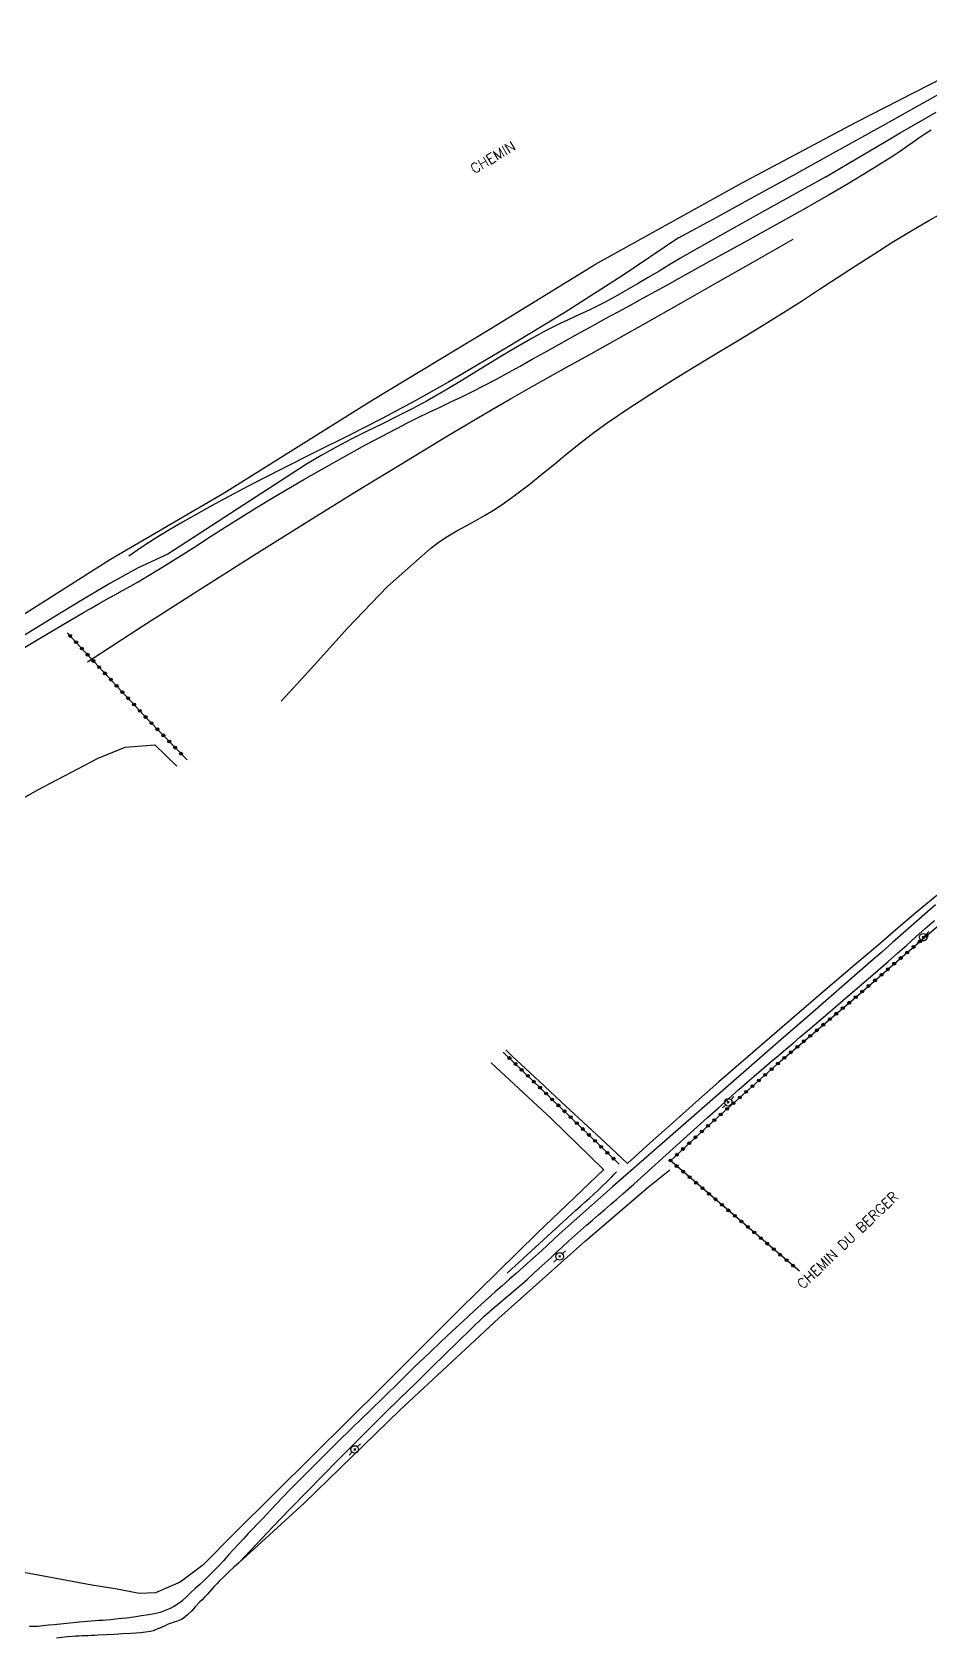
# Model space of a CAD drawing. Header units: millimetres. Extents: x 145000 to 146001, y 142000 to 143001.
# Drawn here: x 145226.1 to 145384.3, y 142540.2 to 142823 of the extents above; entities that cross this region are included whole.
import ezdxf

# ---------------------------------------------------------------- set-up
doc = ezdxf.new("R2010")
doc.units = ezdxf.units.MM
doc.layers.get('0').update_dxf_attribs({"linetype": 'CONTINUOUS'})
for name, color, linetype in [('W0071', 7, 'CONTINUOUS'), ('W0211', 2, 'CONTINUOUS'), ('W0300', 7, 'CONTINUOUS'), ('W0323', 7, 'CONTINUOUS'), ('W0330', 7, 'CONTINUOUS'), ('W0473', 7, 'CONTINUOUS'), ('W0989', 7, 'CONTINUOUS')]:
    doc.layers.add(name, color=color, linetype=linetype)
doc.styles.get("Standard").update_dxf_attribs({"font": 'romans.shx', "width": 0.85})

# ---------------------------------------------------------------- blocks, each defined once
blk = doc.blocks.new('T473')
for p, q in [((-0.166667, 0.166667), (0.166667, -0.166667)), ((-0.166667, -0.166667), (0.166667, 0.166667)), ((0.500001, 0.500001), (1.000002, 1.000002)), ((-1.000002, -1.000002), (-0.500001, -0.500001))]:
    blk.add_line(p, q)
blk.add_ellipse((0, 0), major_axis=(0.471405, 0.471405), ratio=1, start_param=5.4977871438, end_param=11.780972451)
blk = doc.blocks.new('t323o')
at = {"color": 0, "linetype": 'Continuous'}
for radius in [0.25, 0.15]:
    blk.add_circle((0, 0), radius, dxfattribs=at)

msp = doc.modelspace()

# ---------------------------------------------------------------- linework, layer by layer
at = {"layer": 'W0071'}
for points in [[(145365.98, 142797.54), (145370.33, 142800.15), (145374.69, 142802.74), (145379.06, 142805.3), (145383.45, 142807.85), (145385.4, 142808.96)], [(145384.51, 142805.8), (145383.41, 142805.09), (145382.33, 142804.36), (145381.27, 142803.61), (145380.2, 142802.86), (145379.14, 142802.11), (145378.06, 142801.37), (145376.97, 142800.67), (145373.53, 142798.53), (145370.06, 142796.45), (145366.56, 142794.41), (145363.04, 142792.42)], [(145365.98, 142797.54), (145360.04, 142794.28), (145354.11, 142790.99), (145348.2, 142787.67), (145342.3, 142784.33), (145340.38, 142783.23), (145338.48, 142782.11), (145336.58, 142780.97), (145334.68, 142779.84), (145332.77, 142778.71), (145330.86, 142777.59), (145328.93, 142776.51), (145326.98, 142775.45), (145325.7, 142774.79), (145324.4, 142774.15), (145323.09, 142773.54), (145321.78, 142772.94), (145320.47, 142772.33), (145319.16, 142771.72), (145317.87, 142771.08), (145316.58, 142770.41), (145313.93, 142768.95), (145311.31, 142767.44), (145308.71, 142765.89), (145306.12, 142764.32), (145303.54, 142762.74), (145300.95, 142761.17), (145298.35, 142759.63), (145295.72, 142758.13), (145293.08, 142756.71), (145290.41, 142755.34), (145287.73, 142754), (145285.04, 142752.68), (145282.35, 142751.34), (145279.69, 142749.95), (145277.06, 142748.5), (145274.48, 142746.95)], [(145222.28, 142713.13), (145226.56, 142715.72), (145230.87, 142718.29), (145235.19, 142720.82), (145236.56, 142721.61), (145237.94, 142722.39), (145239.32, 142723.16), (145240.7, 142723.92), (145242.08, 142724.69), (145243.46, 142725.46), (145244.83, 142726.25), (145246.19, 142727.05), (145249.01, 142728.76), (145251.82, 142730.51), (145254.6, 142732.28), (145257.38, 142734.07), (145260.16, 142735.86), (145262.94, 142737.63), (145265.75, 142739.37), (145268.58, 142741.08), (145273.97, 142744.23), (145279.39, 142747.31), (145284.86, 142750.33), (145290.37, 142753.26), (145292.26, 142754.23), (145294.17, 142755.18), (145296.08, 142756.1), (145298, 142757.01), (145299.92, 142757.92), (145301.83, 142758.84), (145303.74, 142759.78), (145305.63, 142760.75), (145307.8, 142761.89), (145309.96, 142763.05), (145312.11, 142764.23), (145314.25, 142765.42), (145316.39, 142766.61), (145318.53, 142767.81), (145320.67, 142769), (145322.81, 142770.19), (145324.99, 142771.38), (145327.17, 142772.58), (145329.36, 142773.77), (145331.54, 142774.97), (145333.72, 142776.17), (145335.9, 142777.36), (145338.08, 142778.56), (145340.25, 142779.77), (145345.96, 142782.92), (145351.65, 142786.08), (145357.35, 142789.25), (145363.04, 142792.42)], [(145274.48, 142746.95), (145250.06, 142731.09)], [(145250.06, 142731.09), (145244.84, 142728.69), (145239.8, 142725.92), (145234.87, 142722.98), (145229.97, 142720.03), (145224.12, 142716.44)], [(145385.28, 142669.34), (145383.38, 142667.67), (145381.49, 142666.01), (145379.59, 142664.34), (145377.7, 142662.68), (145375.81, 142661.01), (145373.91, 142659.35), (145372.01, 142657.69), (145367.36, 142653.64), (145362.71, 142649.59), (145358.06, 142645.55), (145353.4, 142641.5), (145348.75, 142637.46), (145344.1, 142633.41), (145339.46, 142629.36), (145334.82, 142625.3), (145331.63, 142622.51), (145328.45, 142619.73), (145325.27, 142616.93), (145322.11, 142614.12), (145321.07, 142613.19), (145320.04, 142612.25), (145319.01, 142611.31), (145317.98, 142610.37), (145316.95, 142609.42), (145315.91, 142608.48), (145314.88, 142607.54), (145313.85, 142606.61), (145312.62, 142605.51), (145311.39, 142604.41), (145310.16, 142603.32), (145308.92, 142602.24), (145307.69, 142601.15), (145306.46, 142600.05), (145305.24, 142598.95), (145304.02, 142597.85), (145302.05, 142596.03), (145300.09, 142594.2), (145298.14, 142592.36), (145296.2, 142590.51), (145293.52, 142587.94), (145290.86, 142585.35), (145288.2, 142582.75), (145285.55, 142580.15), (145282.63, 142577.31), (145279.72, 142574.46), (145276.82, 142571.6), (145273.94, 142568.72), (145271.49, 142566.22), (145269.05, 142563.7), (145266.63, 142561.16), (145264.22, 142558.62), (145263.34, 142557.68), (145262.48, 142556.73), (145261.62, 142555.78), (145260.75, 142554.83), (145259.89, 142553.88), (145259.01, 142552.94), (145258.13, 142552.01), (145257.22, 142551.1), (145256.46, 142550.36), (145255.68, 142549.64), (145254.88, 142548.93), (145254.07, 142548.24)], [(145262.53, 142553.45), (145265.53, 142556.63), (145268.55, 142559.78), (145271.57, 142562.93), (145274.62, 142566.06), (145277.3, 142568.79), (145279.99, 142571.51), (145282.69, 142574.22), (145285.4, 142576.92), (145288.18, 142579.67), (145290.98, 142582.42), (145293.77, 142585.16), (145296.57, 142587.89), (145298.85, 142590.14), (145301.12, 142592.39), (145303.41, 142594.62), (145305.74, 142596.81), (145306.67, 142597.65), (145307.61, 142598.47), (145308.56, 142599.29), (145309.52, 142600.1), (145310.47, 142600.9), (145311.43, 142601.71), (145312.38, 142602.53), (145313.32, 142603.36), (145314.37, 142604.3), (145315.42, 142605.26), (145316.46, 142606.22), (145317.5, 142607.19), (145318.54, 142608.16), (145319.58, 142609.12), (145320.63, 142610.08), (145321.68, 142611.03), (145322.74, 142611.97), (145323.8, 142612.9), (145324.87, 142613.82), (145325.93, 142614.74), (145327, 142615.67), (145328.07, 142616.59), (145329.14, 142617.51), (145330.2, 142618.45), (145332.11, 142620.15), (145334.02, 142621.86), (145335.92, 142623.57), (145337.83, 142625.29), (145339.66, 142626.93), (145341.49, 142628.58), (145343.32, 142630.23), (145345.14, 142631.89), (145346.97, 142633.54), (145348.81, 142635.18), (145350.65, 142636.81), (145352.5, 142638.44), (145353.77, 142639.54), (145355.05, 142640.63), (145356.33, 142641.72), (145357.61, 142642.81), (145358.89, 142643.89), (145360.18, 142644.97), (145361.46, 142646.06), (145362.74, 142647.15), (145366.3, 142650.19), (145369.85, 142653.25), (145373.4, 142656.31), (145376.94, 142659.38), (145378.58, 142660.81), (145380.21, 142662.25), (145381.83, 142663.69), (145383.45, 142665.14), (145385.08, 142666.58)], [(145262.53, 142553.45), (145261.66, 142552.66), (145260.8, 142551.85), (145259.95, 142551.04), (145259.11, 142550.2), (145258.67, 142549.75), (145258.23, 142549.29), (145257.8, 142548.82), (145257.37, 142548.35), (145256.94, 142547.88), (145256.51, 142547.42), (145256.07, 142546.95), (145255.63, 142546.49), (145254.94, 142545.76), (145254.26, 142545), (145253.53, 142544.27), (145252.72, 142543.65), (145252.45, 142543.49), (145252.17, 142543.35), (145251.87, 142543.24), (145251.58, 142543.13), (145251.29, 142543.04), (145250.99, 142542.94), (145250.7, 142542.84), (145250.41, 142542.73), (145249.98, 142542.56), (145249.56, 142542.37), (145249.14, 142542.18), (145248.73, 142541.99), (145248.3, 142541.81), (145247.87, 142541.64), (145247.44, 142541.49), (145246.99, 142541.37), (145246.13, 142541.21), (145245.27, 142541.13), (145244.4, 142541.08), (145243.54, 142541.02), (145242.08, 142540.92), (145240.62, 142540.83), (145239.16, 142540.75), (145237.7, 142540.68), (145237.14, 142540.65), (145236.59, 142540.63), (145236.03, 142540.61), (145235.48, 142540.6), (145234.92, 142540.58), (145234.37, 142540.55), (145233.81, 142540.52), (145233.26, 142540.48), (145232.31, 142540.39), (145231.35, 142540.3), (145230.4, 142540.17)], [(145225.66, 142542.28), (145226.16, 142542.28), (145227.12, 142542.31), (145228.08, 142542.39), (145229.03, 142542.5), (145229.99, 142542.6), (145230.55, 142542.65), (145231.11, 142542.71), (145231.67, 142542.77), (145232.23, 142542.84), (145232.79, 142542.9), (145233.35, 142542.96), (145233.91, 142543.02), (145234.47, 142543.08), (145235.16, 142543.13), (145235.84, 142543.18), (145236.53, 142543.23), (145237.21, 142543.28), (145237.89, 142543.32), (145238.58, 142543.37), (145239.26, 142543.42), (145239.95, 142543.49), (145241.31, 142543.63), (145242.68, 142543.78), (145244.04, 142543.95), (145245.4, 142544.15), (145246.24, 142544.28), (145247.07, 142544.41), (145247.9, 142544.56), (145248.72, 142544.78), (145249.33, 142544.97), (145249.92, 142545.2), (145250.5, 142545.46), (145251.06, 142545.77), (145251.88, 142546.3), (145252.66, 142546.89), (145253.39, 142547.54), (145254.07, 142548.24)]]:
    msp.add_lwpolyline(points, dxfattribs=at)
at = {"layer": 'W0211'}
for points in [[(145269.99, 142705.22), (145274.89, 142710.49), (145281.68, 142718.05), (145288.73, 142725.41), (145296.36, 142732.17), (145297.84, 142733.27), (145299.39, 142734.28), (145300.98, 142735.23), (145302.59, 142736.12), (145304.2, 142737), (145305.81, 142737.9), (145307.39, 142738.84), (145308.93, 142739.85), (145311.31, 142741.56), (145313.65, 142743.34), (145315.94, 142745.17), (145318.21, 142747.03), (145320.47, 142748.89), (145322.76, 142750.72), (145325.09, 142752.51), (145327.46, 142754.23), (145331.25, 142756.81), (145335.08, 142759.31), (145338.96, 142761.74), (145342.87, 142764.13), (145346.78, 142766.49), (145350.7, 142768.86), (145354.61, 142771.24), (145358.49, 142773.65), (145361.69, 142775.68), (145364.87, 142777.75), (145368.04, 142779.82), (145371.21, 142781.9), (145374.4, 142783.95), (145377.6, 142785.97), (145380.84, 142787.95), (145384.12, 142789.85), (145385.84, 142790.79)], [(145309.83, 142604.46), (145312.66, 142607.07), (145315.49, 142609.67), (145318.32, 142612.27), (145321.15, 142614.87), (145321.93, 142615.58), (145322.72, 142616.29), (145323.51, 142616.99), (145324.3, 142617.69), (145325.08, 142618.4), (145325.86, 142619.11), (145326.63, 142619.83), (145327.39, 142620.57), (145327.83, 142620.99), (145328.26, 142621.43), (145328.67, 142621.88), (145329.09, 142622.33)]]:
    msp.add_lwpolyline(points, dxfattribs=at)
at = {"layer": 'W0300'}
for points in [[(145340.03, 142786.84), (145346.74, 142790.48), (145353.44, 142794.14), (145360.13, 142797.81), (145366.81, 142801.5), (145376.1, 142806.66), (145385.37, 142811.83), (145394.63, 142817.03), (145403.88, 142822.25)], [(145340.03, 142786.84), (145330.08, 142780.13), (145319.97, 142773.67), (145309.72, 142767.43), (145299.39, 142761.35), (145293.62, 142758.11), (145287.79, 142755.01), (145281.9, 142752), (145275.99, 142749.04), (145270.08, 142746.09), (145264.2, 142743.08), (145258.36, 142739.98), (145252.6, 142736.75), (145250.19, 142735.32), (145247.81, 142733.85), (145245.46, 142732.33), (145243.14, 142730.76)], [(145235.91, 142712.14), (145245.64, 142718.45), (145255.41, 142724.71), (145265.21, 142730.92), (145275.05, 142737.08), (145283.01, 142742.01), (145291, 142746.92), (145299.02, 142751.76), (145307.08, 142756.53), (145310.39, 142758.45), (145313.72, 142760.34), (145317.06, 142762.22), (145320.41, 142764.08), (145323.76, 142765.93), (145327.11, 142767.79), (145330.45, 142769.65), (145333.79, 142771.53), (145340.4, 142775.28), (145347.02, 142779.04), (145353.62, 142782.81), (145360.22, 142786.59)], [(145385.51, 142671), (145381.9, 142667.96), (145378.29, 142664.91), (145374.69, 142661.85), (145371.08, 142658.79), (145365.07, 142653.66), (145359.07, 142648.52), (145353.09, 142643.35), (145347.14, 142638.16), (145343.08, 142634.59), (145339.05, 142631), (145335.03, 142627.4), (145331.02, 142623.77)], [(145331.02, 142623.77), (145327.13, 142627.41), (145323.24, 142631.03), (145319.35, 142634.66), (145315.46, 142638.28), (145310.72, 142642.71), (145309.57, 142643.78)]]:
    msp.add_lwpolyline(points, dxfattribs=at)
at = {"layer": 'W0323'}
for points in [[(145232.29, 142717.27), (145246.57, 142701.93), (145253.43, 142694.88)], [(145361.34, 142604.81), (145358.19, 142607.48), (145338.58, 142624.27), (145344.75, 142630.01), (145357.95, 142641.78), (145370.81, 142652.72), (145379.86, 142660.57), (145391.93, 142671)], [(145309.14, 142643.4), (145329.55, 142623.66)]]:
    msp.add_lwpolyline(points, dxfattribs=at)
at = {"layer": 'W0330'}
for points in [[(145351.12, 142796.43), (145371.31, 142807.21), (145386.67, 142815.03), (145395.75, 142820.23), (145401.07, 142827.82), (145402.02, 142831.45), (145402.58, 142834.09)], [(145221.28, 142718.35), (145239.96, 142730.22), (145259.96, 142741.89), (145286.05, 142758.23), (145306.65, 142770.65), (145325.41, 142782.2), (145351.12, 142796.43)], [(145178.58, 142671), (145184.37, 142674.68), (145192.46, 142679.33), (145200.86, 142682.89), (145209.06, 142684.02), (145216.73, 142685.2), (145220.66, 142685.89), (145227, 142689.53), (145237.79, 142695.19), (145242.51, 142697.12), (145247.73, 142697.52), (145251.65, 142693.76)], [(145261.85, 142558.7), (145256.19, 142553.01), (145252.19, 142550.01), (145247.84, 142548.14), (145244.96, 142548.02), (145241.13, 142548.81), (145236.67, 142549.53), (145228.8, 142551), (145223.35, 142551.96), (145222.32, 142552.65), (145219.7, 142554.53), (145217.28, 142557.1), (145213.94, 142561.79), (145210.45, 142567.14), (145206.67, 142573.2), (145200.32, 142584.45), (145193.71, 142595.87), (145182, 142616.33), (145175.8, 142627.33), (145169.73, 142636.63), (145163.36, 142646.11), (145156.17, 142656.87), (145167.83, 142664.18), (145178.58, 142671)], [(145306.99, 142641.53), (145317.59, 142631.73), (145326.82, 142622.73)], [(145326.84, 142622.72), (145315.14, 142611.57), (145301.26, 142597.91), (145287.78, 142584.42), (145275.67, 142572.41), (145261.85, 142558.7)], [(145262.53, 142553.45), (145274.07, 142563.94), (145290.92, 142580.33), (145308.36, 142596.56), (145323.63, 142610.15), (145334.67, 142619.63), (145338.49, 142622.65)]]:
    msp.add_lwpolyline(points, dxfattribs=at)

# ---------------------------------------------------------------- block references
at = {"layer": 'W0323'}
for p, rotation in [((145232.83, 142716.69), 312.9460337012701), ((145233.86, 142715.59), 312.9460337012701), ((145234.88, 142714.49), 312.9460337012701), ((145235.9, 142713.39), 312.9460337012701), ((145236.92, 142712.29), 312.9460337012701), ((145237.94, 142711.2), 312.9460337012701), ((145238.97, 142710.1), 312.9460337012701), ((145239.99, 142709), 312.9460337012701), ((145241.01, 142707.9), 312.9460337012701), ((145242.03, 142706.8), 312.9460337012701), ((145243.05, 142705.71), 312.9460337012701), ((145244.08, 142704.61), 312.9460337012701), ((145245.1, 142703.51), 312.9460337012701), ((145246.12, 142702.41), 312.9460337012701), ((145247.16, 142701.33), 314.2348369568691), ((145248.2, 142700.25), 314.2348369568691), ((145249.25, 142699.18), 314.2348369568691), ((145250.29, 142698.1), 314.2348369568691), ((145251.34, 142697.03), 314.2348369568691), ((145252.39, 142695.95), 314.2348369568691), ((145381.43, 142661.92), 40.82687846431995), ((145382.56, 142662.9), 40.82687846431995), ((145383.7, 142663.88), 40.82687846431995), ((145379.16, 142659.96), 40.93608068667), ((145380.29, 142660.94), 40.82687846431995), ((145375.76, 142657.01), 40.93608068667), ((145376.89, 142657.99), 40.93608068667), ((145378.02, 142658.98), 40.93608068667), ((145372.36, 142654.06), 40.93608068667), ((145373.49, 142655.05), 40.93608068667), ((145374.62, 142656.03), 40.93608068667), ((145368.94, 142651.13), 40.39116346665756), ((145370.09, 142652.1), 40.39116346665756), ((145371.23, 142653.08), 40.93608068667), ((145365.52, 142648.22), 40.39116346665756), ((145366.66, 142649.19), 40.39116346665756), ((145367.8, 142650.16), 40.39116346665756), ((145362.09, 142645.3), 40.39116346665756), ((145363.23, 142646.27), 40.39116346665756), ((145364.37, 142647.24), 40.39116346665756), ((145310.21, 142642.35), 315.962420554638), ((145358.66, 142642.38), 40.39116346665756), ((145359.8, 142643.36), 40.39116346665756), ((145360.95, 142644.33), 40.39116346665756), ((145311.29, 142641.31), 315.962420554638), ((145312.37, 142640.27), 315.962420554638), ((145313.45, 142639.23), 315.962420554638), ((145355.29, 142639.4), 41.7261132698202), ((145356.41, 142640.4), 41.7261132698202), ((145357.53, 142641.4), 41.7261132698202), ((145314.53, 142638.18), 315.962420554638), ((145315.61, 142637.14), 315.962420554638), ((145351.93, 142636.41), 41.7261132698202), ((145353.05, 142637.41), 41.7261132698202), ((145354.17, 142638.41), 41.7261132698202), ((145316.68, 142636.1), 315.962420554638), ((145317.76, 142635.05), 315.962420554638), ((145318.84, 142634.01), 315.962420554638), ((145349.69, 142634.41), 41.7261132698202), ((145350.81, 142635.41), 41.7261132698202), ((145319.92, 142632.97), 315.962420554638), ((145321, 142631.93), 315.962420554638), ((145322.08, 142630.88), 315.962420554638), ((145346.33, 142631.42), 41.7261132698202), ((145347.45, 142632.42), 41.7261132698202), ((145348.57, 142633.41), 41.7261132698202), ((145323.15, 142629.84), 315.962420554638), ((145324.23, 142628.8), 315.962420554638), ((145343.01, 142628.39), 42.90451319760454), ((145344.11, 142629.41), 42.90451319760454), ((145345.21, 142630.42), 41.7261132698202), ((145325.31, 142627.76), 315.962420554638), ((145326.39, 142626.71), 315.962420554638), ((145327.47, 142625.67), 315.962420554638), ((145339.71, 142625.32), 42.90451319760454), ((145340.81, 142626.34), 42.90451319760454), ((145341.91, 142627.37), 42.90451319760454), ((145328.55, 142624.63), 315.962420554638), ((145338.61, 142624.3), 42.90451319760454), ((145339.68, 142623.33), 139.4372162388485), ((145340.82, 142622.35), 139.4372162388485), ((145341.96, 142621.37), 139.4372162388485), ((145343.1, 142620.4), 139.4372162388485), ((145344.24, 142619.42), 139.4372162388485), ((145345.38, 142618.45), 139.4372162388485), ((145346.52, 142617.47), 139.4372162388485), ((145347.66, 142616.5), 139.4372162388485), ((145348.8, 142615.52), 139.4372162388485), ((145349.94, 142614.55), 139.4372162388485), ((145351.08, 142613.57), 139.4372162388485), ((145352.22, 142612.6), 139.4372162388485), ((145353.36, 142611.62), 139.4372162388485), ((145354.5, 142610.64), 139.4372162388485), ((145355.64, 142609.67), 139.4372162388485), ((145356.78, 142608.69), 139.4372162388485), ((145357.91, 142607.72), 139.4372162388485), ((145359.06, 142606.75), 139.674894073697), ((145360.2, 142605.78), 139.674894073697)]:
    msp.add_blockref('t323o', p, dxfattribs=dict(at, rotation=rotation))
at = {"layer": 'W0473'}
for p in [(145383.12, 142663.64), (145348.76, 142634.57), (145319.07, 142607.42), (145282.97, 142573.41)]:
    msp.add_blockref('T473', p, dxfattribs=at)

# ---------------------------------------------------------------- texts
at = {"layer": 'W0989'}
for s, rotation, p in [('CHEMIN', 30.6596, (145304, 142798.02)), ('CHEMIN DU BERGER', 43.6463, (145361.92, 142601.53))]:
    msp.add_text(s, height=1.75, rotation=rotation, dxfattribs=at).set_placement(p)

doc.saveas('drawing.dxf')
